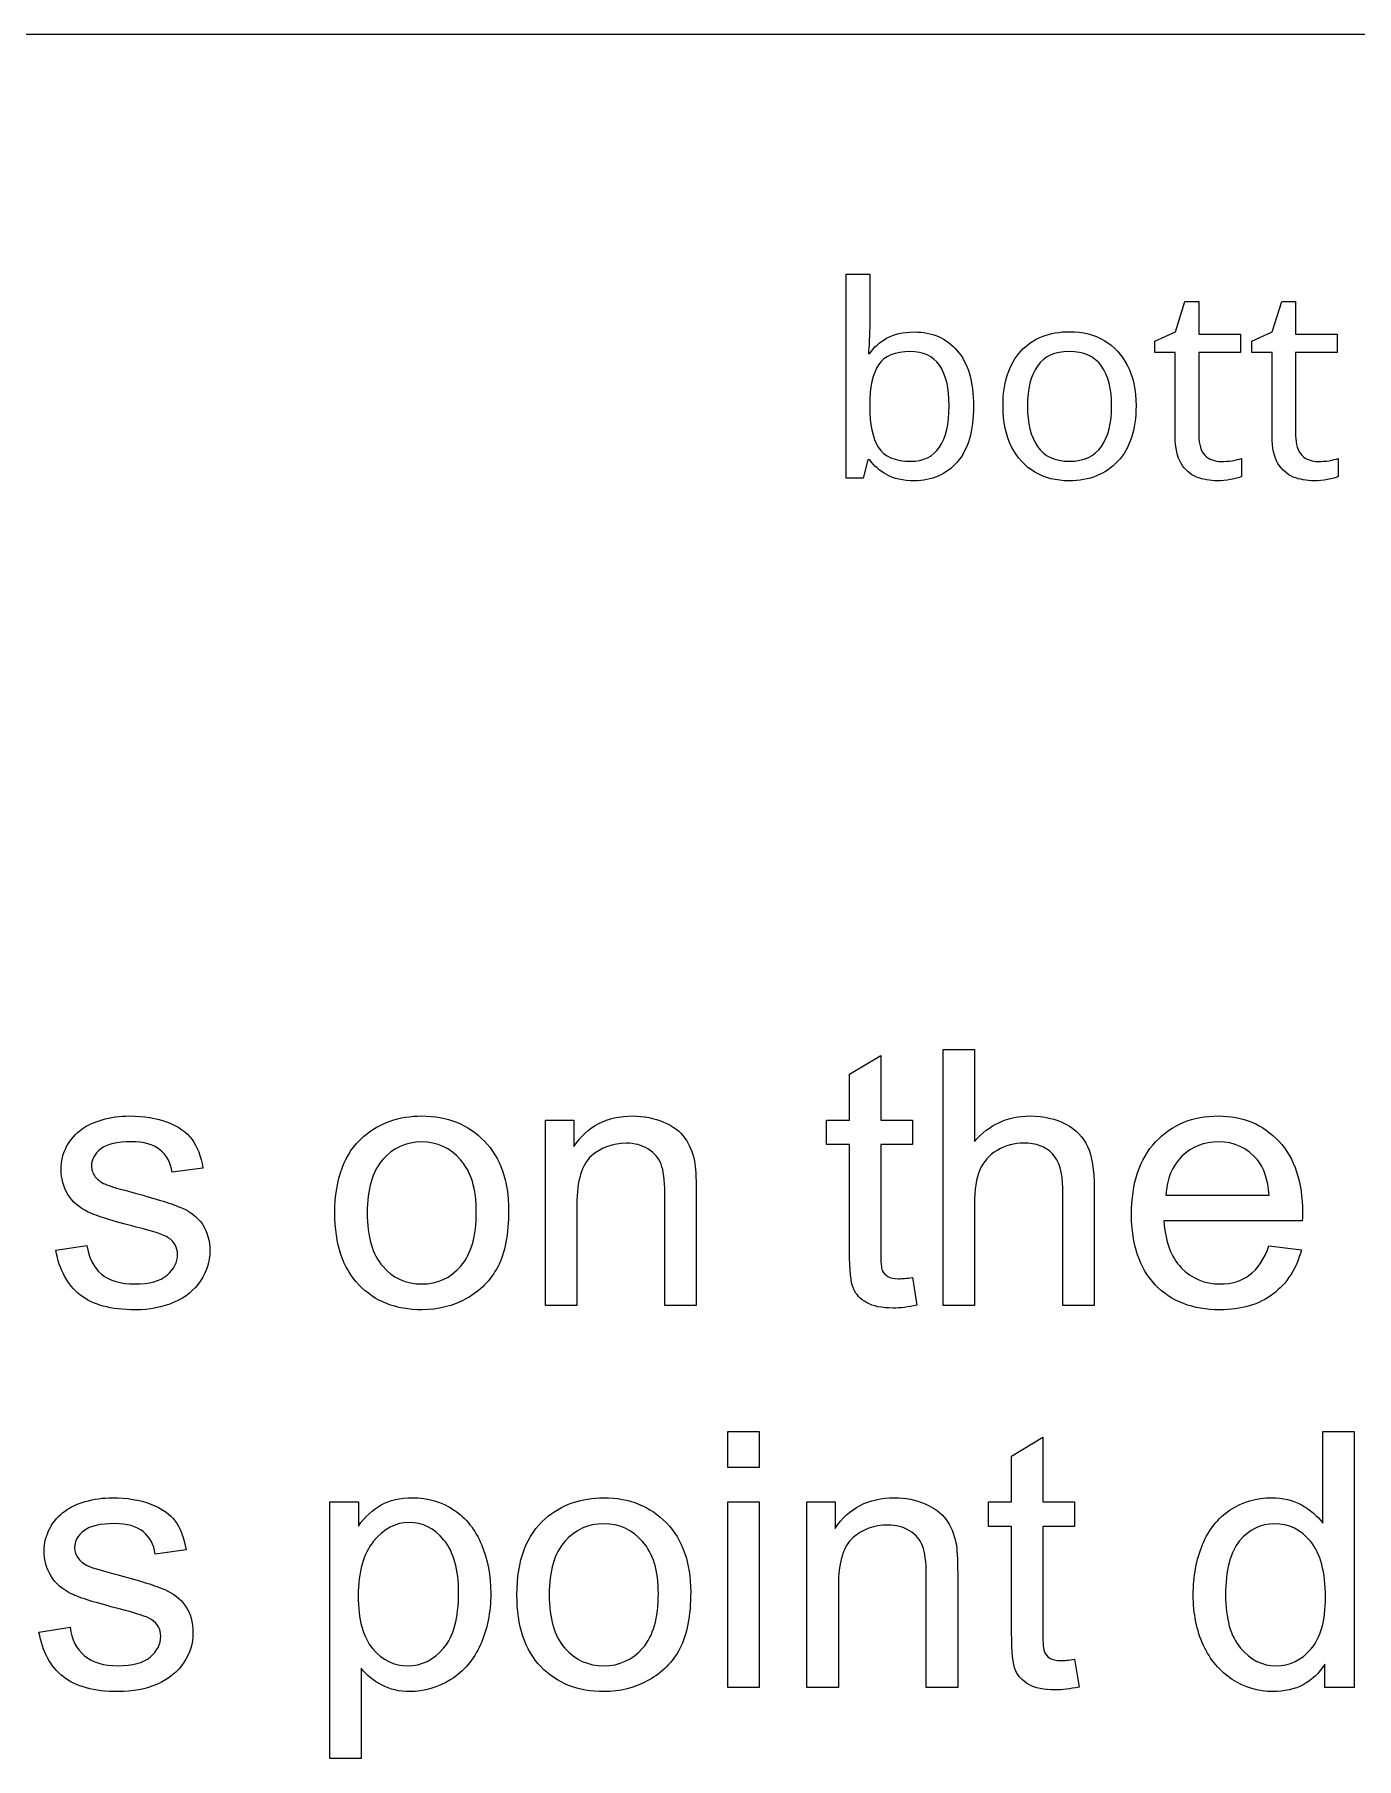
# Model space of a CAD drawing. Header units: millimetres. Extents: x 35 to 175, y 25 to 277.
# Drawn here: x 87.09 to 102.74, y 161.54 to 181.95 of the extents above; entities that cross this region are included whole.
import ezdxf

# ---------------------------------------------------------------- set-up
doc = ezdxf.new("R2010")
doc.units = ezdxf.units.MM
doc.layers.add('Ebene_1', color=7, linetype='CONTINUOUS')

msp = doc.modelspace()

# ---------------------------------------------------------------- linework, layer by layer
at = {"layer": 'Ebene_1', "color": 7}
for points in [[(159.751896, 181.947486), (50.252104, 181.947486)], [(96.98036, 176.91206), (96.95814, 176.91206), (96.90099, 176.69616), (96.70089, 176.69616), (96.70089, 179.10916), (96.98029, 179.10916), (96.98029, 178.52182)], [(100.59656, 177.19193), (100.59656, 178.18253), (100.35526, 178.18253), (100.35526, 178.31588), (100.59974, 178.427), (100.71086, 178.78895), (100.87596, 178.78895), (100.87596, 178.39843), (101.36809, 178.39843), (101.36809, 178.18253), (100.87596, 178.18253), (100.87596, 177.19828)], [(101.74274, 177.19193), (101.74274, 178.18253), (101.50144, 178.18253), (101.50144, 178.31588), (101.74591, 178.427), (101.85704, 178.78895), (102.02214, 178.78895), (102.02214, 178.39843), (102.51426, 178.39843), (102.51426, 178.18253), (102.02214, 178.18253), (102.02214, 177.19828)], [(96.96449, 178.17257), (96.98036, 178.17257)], [(96.98029, 177.55662), (96.98029, 177.54392)], [(101.38084, 176.92845), (101.38084, 176.71573)], [(102.52701, 176.92845), (102.52701, 176.71573)], [(101.14263, 176.8935), (101.14271, 176.89305)], [(102.28882, 176.8935), (102.28889, 176.89305)], [(96.740938, 167.544998), (96.740938, 168.807971), (96.468087, 168.807971), (96.468087, 169.097359), (96.740938, 169.097359), (96.740938, 169.640993), (97.110942, 169.864235), (97.110942, 169.097359), (97.485079, 169.097359), (97.485079, 168.807971), (97.110942, 168.807971), (97.110942, 167.524326)], [(97.848881, 166.902142), (97.848881, 169.93245), (98.220951, 169.93245), (98.220951, 168.845176)], [(93.142192, 166.902142), (93.142192, 169.097359), (93.477057, 169.097359), (93.477057, 168.785232)], [(89.086627, 168.530984), (88.722825, 168.481374)], [(94.926055, 168.25193), (94.926055, 166.902142), (94.553985, 166.902142), (94.553985, 168.237463)], [(99.636888, 168.293271), (99.636888, 166.902142), (99.264817, 166.902142), (99.264817, 168.293271)], [(100.48438, 168.210589), (101.710144, 168.210589)], [(93.514255, 168.101036), (93.514255, 166.902142), (93.142192, 166.902142)], [(98.220951, 168.103102), (98.220951, 166.902142), (97.848881, 166.902142)], [(102.10077, 167.904665), (100.46366, 167.904665)], [(87.346164, 167.557399), (87.714101, 167.615277)], [(101.706011, 167.609077), (102.090483, 167.561534)], [(97.485079, 167.234938), (97.538824, 166.906278)], [(98.660176, 163.025781), (98.660176, 164.288751), (98.387325, 164.288751), (98.387325, 164.578139), (98.660176, 164.578139), (98.660176, 165.121775), (99.03018, 165.345018), (99.03018, 164.578139), (99.404317, 164.578139), (99.404317, 164.288751), (99.03018, 164.288751), (99.03018, 163.005109)], [(102.343674, 164.325959), (102.343674, 165.41323), (102.713675, 165.41323), (102.713675, 162.382925), (102.368478, 162.382925)], [(90.588318, 161.541627), (90.588318, 164.578133), (90.927316, 164.578133), (90.927316, 164.292881)], [(96.237585, 162.382925), (96.237585, 164.578139), (96.57245, 164.578139), (96.57245, 164.266015)], [(88.88713, 164.011761), (88.523327, 163.962152)], [(98.021448, 163.732713), (98.021448, 162.382925), (97.649378, 162.382925), (97.649378, 163.718243)], [(96.609648, 163.581818), (96.609648, 162.382925), (96.237585, 162.382925)], [(87.146669, 163.038176), (87.514603, 163.096054)], [(99.404317, 162.715721), (99.458062, 162.387058)], [(102.368478, 162.382925), (102.368478, 162.65991)], [(90.960389, 162.610295), (90.960389, 161.541627), (90.588318, 161.541627)]]:
    msp.add_lwpolyline(points, dxfattribs=at)
for points in [[(97.459715, 178.1948)], [(98.847189, 177.55027)], [(100.13306, 177.55027)], [(100.48438, 168.210589)], [(90.649323, 167.99975)], [(91.031727, 167.99975)], [(87.346164, 167.557399)], [(101.705961, 167.609077)], [(97.485076, 167.234943)], [(95.299142, 164.985351), (95.299142, 165.41323), (95.671213, 165.41323), (95.671213, 164.985351)], [(95.299142, 162.382925), (95.299142, 164.578139), (95.671213, 164.578139), (95.671213, 162.382925)], [(90.925249, 163.468124)], [(92.804204, 163.480533)], [(93.186609, 163.480533)], [(101.192321, 163.478464)], [(87.146669, 163.038176)], [(99.404314, 162.715723)]]:
    msp.add_lwpolyline(points, close=True, dxfattribs=at)
for points in [[(96.98029, 178.52182), (96.98029, 178.449853), (96.97819, 178.38212), (96.97399, 178.31862)], [(96.98036, 178.17257), (97.029047, 178.244537), (97.095722, 178.304863), (97.180385, 178.35355)], [(97.180385, 178.35355), (97.265052, 178.402217), (97.37406, 178.42655), (97.50741, 178.42655)], [(97.50741, 178.42655), (97.719077, 178.42655), (97.88841, 178.352467), (98.01541, 178.2043)], [(98.770989, 178.20115), (98.912806, 178.35355), (99.105422, 178.42975), (99.348839, 178.42975)], [(99.348839, 178.42975), (99.503356, 178.42975), (99.638822, 178.394823), (99.755239, 178.32497)], [(96.97399, 178.31862), (96.971857, 178.25722), (96.96869, 178.208537), (96.96449, 178.17257)], [(97.459715, 178.1948), (97.279798, 178.1948), (97.154915, 178.14294), (97.085065, 178.03922)], [(97.92009, 177.55027), (97.92009, 177.979957), (97.766632, 178.1948), (97.459715, 178.1948)], [(98.01541, 178.2043), (98.144527, 178.058253), (98.209085, 177.83918), (98.209085, 177.54708)], [(98.558264, 177.55027), (98.558264, 177.83179), (98.629172, 178.04875), (98.770989, 178.20115)], [(99.342489, 178.1948), (99.168922, 178.1948), (99.042981, 178.13765), (98.964664, 178.02335)], [(99.723489, 178.02335), (99.643056, 178.13765), (99.516056, 178.1948), (99.342489, 178.1948)], [(99.755239, 178.32497), (99.873772, 178.257237), (99.965846, 178.157753), (100.03146, 178.02652)], [(97.085065, 178.03922), (97.015215, 177.935507), (96.98029, 177.77464), (96.98029, 177.55662)], [(98.964664, 178.02335), (98.886347, 177.90905), (98.847189, 177.751357), (98.847189, 177.55027)], [(99.844139, 177.55027), (99.844139, 177.751357), (99.803922, 177.90905), (99.723489, 178.02335)], [(100.03146, 178.02652), (100.099193, 177.897407), (100.13306, 177.738657), (100.13306, 177.55027)], [(96.98029, 177.54392), (96.98029, 177.334373), (97.014157, 177.173507), (97.08189, 177.06132)], [(97.80579, 177.0645), (97.88199, 177.17668), (97.92009, 177.338603), (97.92009, 177.55027)], [(98.209085, 177.54708), (98.209085, 177.25498), (98.144527, 177.034847), (98.01541, 176.88668)], [(98.659864, 177.06767), (98.592131, 177.201023), (98.558264, 177.36189), (98.558264, 177.55027)], [(98.847189, 177.55027), (98.847189, 177.34919), (98.886347, 177.189383), (98.964664, 177.07085)], [(99.723489, 177.07085), (99.803922, 177.189383), (99.844139, 177.34919), (99.844139, 177.55027)], [(100.13306, 177.55027), (100.13306, 177.268757), (100.061095, 177.05074), (99.917164, 176.89622)], [(100.66646, 176.87125), (100.61986, 176.94745), (100.59656, 177.054343), (100.59656, 177.19193)], [(100.87596, 177.19828), (100.87596, 177.09456), (100.900293, 177.0173), (100.94896, 176.9665)], [(101.81264, 176.87125), (101.76604, 176.94745), (101.74274, 177.054343), (101.74274, 177.19193)], [(102.02214, 177.19828), (102.02214, 177.09456), (102.046473, 177.0173), (102.09514, 176.9665)], [(97.08189, 177.06132), (97.15174, 176.951253), (97.279798, 176.89622), (97.466065, 176.89622)], [(97.466065, 176.89622), (97.618465, 176.89622), (97.731707, 176.952313), (97.80579, 177.0645)], [(98.936089, 176.76605), (98.819672, 176.835897), (98.727597, 176.936437), (98.659864, 177.06767)], [(98.964664, 177.07085), (99.045097, 176.95443), (99.172097, 176.89622), (99.345664, 176.89622)], [(99.345664, 176.89622), (99.517114, 176.89622), (99.643056, 176.95443), (99.723489, 177.07085)], [(100.94896, 176.9665), (100.99976, 176.917833), (101.064317, 176.8935), (101.14263, 176.8935)], [(101.27289, 176.90305), (101.317357, 176.911517), (101.35334, 176.919983), (101.38084, 176.92845)], [(102.09514, 176.9665), (102.14594, 176.917833), (102.2105, 176.8935), (102.28882, 176.8935)], [(102.41906, 176.90305), (102.463527, 176.911517), (102.49951, 176.919983), (102.52701, 176.92845)], [(97.180385, 176.73743), (97.095718, 176.786097), (97.029043, 176.844307), (96.98036, 176.91206)], [(97.50741, 176.66443), (97.37406, 176.66443), (97.265052, 176.688763), (97.180385, 176.73743)], [(98.01541, 176.88668), (97.886293, 176.738513), (97.71696, 176.66443), (97.50741, 176.66443)], [(99.339314, 176.66445), (99.189031, 176.66445), (99.054622, 176.698317), (98.936089, 176.76605)], [(99.917164, 176.89622), (99.775347, 176.741707), (99.582731, 176.66445), (99.339314, 176.66445)], [(100.84744, 176.70933), (100.773353, 176.741063), (100.713027, 176.795037), (100.66646, 176.87125)], [(101.14271, 176.89305), (101.185043, 176.89305), (101.228437, 176.896383), (101.27289, 176.90305)], [(101.38084, 176.71573), (101.351173, 176.70093), (101.30884, 176.689297), (101.25384, 176.68083)], [(101.99361, 176.70933), (101.91953, 176.741063), (101.859207, 176.795037), (101.81264, 176.87125)], [(102.28889, 176.89305), (102.331223, 176.89305), (102.374613, 176.896383), (102.41906, 176.90305)], [(102.52701, 176.71573), (102.49741, 176.70093), (102.455077, 176.689297), (102.40001, 176.68083)], [(101.09509, 176.66493), (101.00619, 176.66493), (100.92364, 176.67973), (100.84744, 176.70933)], [(101.25384, 176.68083), (101.19884, 176.67023), (101.145923, 176.66493), (101.09509, 176.66493)], [(102.24126, 176.66493), (102.15236, 176.66493), (102.06981, 176.67973), (101.99361, 176.70933)], [(102.40001, 176.68083), (102.34501, 176.67023), (102.292093, 176.66493), (102.24126, 176.66493)], [(87.474323, 168.785232), (87.519797, 168.869292), (87.58112, 168.938883), (87.65829, 168.994004)], [(87.65829, 168.994004), (87.716167, 169.036724), (87.794714, 169.072553), (87.893933, 169.101491)], [(87.893933, 169.101491), (87.994531, 169.131809), (88.102018, 169.146968), (88.216394, 169.146968)], [(88.216394, 169.146968), (88.38865, 169.146968), (88.539546, 169.122163), (88.66908, 169.072554)], [(88.66908, 169.072554), (88.799994, 169.022944), (88.896457, 168.95542), (88.958468, 168.869981)], [(90.98832, 168.903054), (91.177111, 169.065663), (91.407243, 169.146968), (91.678716, 169.146968)], [(91.678716, 169.146968), (91.980507, 169.146968), (92.227176, 169.047749), (92.418724, 168.849312)], [(93.477057, 168.785232), (93.638287, 169.026389), (93.871175, 169.146968), (94.175721, 169.146968)], [(94.175721, 169.146968), (94.308013, 169.146968), (94.42928, 169.122852), (94.539523, 169.07462)], [(94.539523, 169.07462), (94.651144, 169.027766), (94.734515, 168.965754), (94.789636, 168.888584)], [(98.220951, 168.845176), (98.394585, 169.046371), (98.613694, 169.146968), (98.878277, 169.146968)], [(98.878277, 169.146968), (99.040884, 169.146968), (99.182133, 169.114584), (99.302023, 169.049816)], [(99.302023, 169.049816), (99.421913, 168.986425), (99.507351, 168.89823), (99.558338, 168.785232)], [(100.364492, 168.841043), (100.55466, 169.044993), (100.801328, 169.146968), (101.104497, 169.146968)], [(101.104497, 169.146968), (101.398019, 169.146968), (101.637797, 169.047059), (101.823833, 168.847243)], [(87.408177, 168.514447), (87.408177, 168.612288), (87.430225, 168.70255), (87.474323, 168.785232)], [(88.243268, 168.841043), (88.072391, 168.841043), (87.950434, 168.812793), (87.877397, 168.756292)], [(88.57813, 168.745957), (88.499582, 168.809348), (88.387961, 168.841043), (88.243268, 168.841043)], [(88.958468, 168.869981), (89.02048, 168.785921), (89.063199, 168.672922), (89.086627, 168.530984)], [(90.649323, 167.99975), (90.649323, 168.406272), (90.762322, 168.707373), (90.98832, 168.903054)], [(91.678716, 168.838974), (91.49268, 168.838974), (91.33834, 168.769384), (91.215695, 168.630202)], [(92.137604, 168.628136), (92.014957, 168.768695), (91.861994, 168.838974), (91.678716, 168.838974)], [(92.418724, 168.849312), (92.61027, 168.652252), (92.706043, 168.3794), (92.706043, 168.030757)], [(94.097166, 168.824507), (93.938691, 168.824507), (93.801576, 168.774208), (93.685821, 168.67361)], [(94.355548, 168.756292), (94.282512, 168.801769), (94.196385, 168.824507), (94.097166, 168.824507)], [(94.789636, 168.888584), (94.844758, 168.811414), (94.883343, 168.719774), (94.905391, 168.613666)], [(98.801796, 168.826573), (98.691553, 168.826573), (98.587511, 168.797634), (98.48967, 168.739756)], [(99.14286, 168.698415), (99.062933, 168.783854), (98.949245, 168.826573), (98.801796, 168.826573)], [(99.558338, 168.785232), (99.610704, 168.672232), (99.636888, 168.508245), (99.636888, 168.293271)], [(100.079236, 167.981148), (100.079236, 168.350462), (100.174322, 168.637094), (100.364492, 168.841043)], [(101.108632, 168.841043), (100.937756, 168.841043), (100.79375, 168.783855), (100.676615, 168.669477)], [(101.569584, 168.626069), (101.451074, 168.769385), (101.297423, 168.841043), (101.108632, 168.841043)], [(101.823833, 168.847243), (102.009868, 168.647428), (102.102886, 168.366308), (102.102886, 168.003883)], [(87.877397, 168.756292), (87.804361, 168.699793), (87.767843, 168.633647), (87.767843, 168.557855)], [(87.767843, 168.557855), (87.767843, 168.509625), (87.783002, 168.466217), (87.81332, 168.427632)], [(88.722825, 168.481374), (88.706298, 168.594374), (88.658066, 168.682569), (88.57813, 168.745957)], [(91.215695, 168.630202), (91.09305, 168.491021), (91.031727, 168.28087), (91.031727, 167.99975)], [(92.323638, 168.012151), (92.323638, 168.283626), (92.261626, 168.488954), (92.137604, 168.628136)], [(93.685821, 168.67361), (93.571443, 168.573013), (93.514255, 168.382155), (93.514255, 168.101036)], [(94.510578, 168.57646), (94.481637, 168.652251), (94.429961, 168.712195), (94.355548, 168.756292)], [(94.553985, 168.237463), (94.553985, 168.389046), (94.539516, 168.502045), (94.510578, 168.57646)], [(94.905391, 168.613666), (94.919167, 168.544765), (94.926055, 168.424186), (94.926055, 168.25193)], [(98.48967, 168.739756), (98.393207, 168.683257), (98.324305, 168.606086), (98.282964, 168.508245)], [(99.264817, 168.293271), (99.264817, 168.479307), (99.224165, 168.614355), (99.14286, 168.698415)], [(100.676615, 168.669477), (100.56086, 168.555099), (100.496782, 168.402137), (100.48438, 168.210589)], [(101.710144, 168.210589), (101.693616, 168.395247), (101.646763, 168.53374), (101.569584, 168.626069)], [(87.48879, 168.218857), (87.435048, 168.308431), (87.408177, 168.406961), (87.408177, 168.514447)], [(87.81332, 168.427632), (87.843636, 168.387668), (87.891178, 168.354595), (87.955946, 168.328413)], [(98.282964, 168.508245), (98.241622, 168.410406), (98.220951, 168.275358), (98.220951, 168.103102)], [(87.728569, 168.010085), (87.623838, 168.061072), (87.543912, 168.130663), (87.48879, 168.218857)], [(87.955946, 168.328413), (87.993154, 168.314637), (88.102708, 168.282942), (88.284609, 168.233327)], [(88.284609, 168.233327), (88.547813, 168.163047), (88.731092, 168.105169), (88.834445, 168.059694)], [(88.29701, 167.83232), (88.024159, 167.901221), (87.834679, 167.960476), (87.728569, 168.010085)], [(88.834445, 168.059694), (88.939176, 168.015597), (89.021169, 167.95083), (89.080425, 167.865392)], [(90.932509, 167.148123), (90.743718, 167.345183), (90.649323, 167.629059), (90.649323, 167.99975)], [(91.031727, 167.99975), (91.031727, 167.718631), (91.09305, 167.50779), (91.215695, 167.36723)], [(92.13967, 167.369299), (92.262315, 167.509858), (92.323638, 167.724142), (92.323638, 168.012151)], [(92.706043, 168.030757), (92.706043, 167.748258), (92.663324, 167.525704), (92.577886, 167.363097)], [(100.360356, 167.148123), (100.172943, 167.34656), (100.079236, 167.624235), (100.079236, 167.981148)], [(102.102886, 168.003883), (102.102886, 167.981835), (102.102181, 167.948762), (102.10077, 167.904665)], [(88.677349, 167.706227), (88.626362, 167.7393), (88.499582, 167.781331), (88.29701, 167.83232)], [(89.080425, 167.865392), (89.139681, 167.779953), (89.16931, 167.673844), (89.16931, 167.547064)], [(100.46366, 167.904665), (100.477436, 167.663509), (100.545648, 167.478852), (100.668297, 167.350693)], [(87.631419, 167.030301), (87.482591, 167.148812), (87.387506, 167.324511), (87.346164, 167.557399)], [(87.714101, 167.615277), (87.73477, 167.467828), (87.791958, 167.354829), (87.885665, 167.276279)], [(88.786902, 167.50779), (88.786902, 167.591851), (88.750384, 167.657997), (88.677349, 167.706227)], [(89.16931, 167.547064), (89.16931, 167.423042), (89.132791, 167.305909), (89.059753, 167.195666)], [(96.786415, 167.104715), (96.756097, 167.174994), (96.740938, 167.321755), (96.740938, 167.544998)], [(101.476517, 167.265944), (101.57298, 167.337602), (101.649462, 167.45198), (101.705961, 167.609077)], [(102.090483, 167.561534), (102.029849, 167.336914), (101.917539, 167.162592), (101.753554, 167.03857)], [(88.662879, 167.261812), (88.745561, 167.33209), (88.786902, 167.414083), (88.786902, 167.50779)], [(91.215695, 167.36723), (91.33834, 167.228048), (91.49268, 167.158458), (91.678716, 167.158458)], [(91.678716, 167.158458), (91.863374, 167.158458), (92.017025, 167.228738), (92.13967, 167.369299)], [(92.577886, 167.363097), (92.493826, 167.201867), (92.370492, 167.076465), (92.207882, 166.986891)], [(97.110942, 167.524326), (97.110942, 167.418217), (97.117142, 167.350005), (97.129542, 167.319689)], [(100.668297, 167.350693), (100.790944, 167.222536), (100.943906, 167.158458), (101.127185, 167.158458)], [(87.885665, 167.276279), (87.980751, 167.197731), (88.113043, 167.158458), (88.28254, 167.158458)], [(88.28254, 167.158458), (88.453417, 167.158458), (88.580196, 167.192909), (88.662879, 167.261812)], [(89.059753, 167.195666), (88.988096, 167.0868), (88.884054, 167.002051), (88.74763, 166.941417)], [(91.678716, 166.852533), (91.371413, 166.852533), (91.122677, 166.951063), (90.932509, 167.148123)], [(97.129542, 167.319689), (97.143318, 167.289372), (97.164678, 167.265256), (97.193622, 167.247342)], [(97.193622, 167.247342), (97.22394, 167.229428), (97.266659, 167.220471), (97.321781, 167.220471)], [(97.321781, 167.220471), (97.363121, 167.220471), (97.417553, 167.225295), (97.485076, 167.234943)], [(101.125169, 166.852533), (100.804085, 166.852533), (100.549147, 166.951063), (100.360356, 167.148123)], [(101.127185, 167.158458), (101.263611, 167.158458), (101.380055, 167.194287), (101.476517, 167.265944)], [(88.284609, 166.852533), (87.999355, 166.852533), (87.781625, 166.911789), (87.631419, 167.030301)], [(88.74763, 166.941417), (88.611204, 166.882161), (88.456863, 166.852533), (88.284609, 166.852533)], [(92.207882, 166.986891), (92.046652, 166.897319), (91.870263, 166.852533), (91.678716, 166.852533)], [(96.943511, 166.937282), (96.869096, 166.980001), (96.816731, 167.035813), (96.786415, 167.104715)], [(97.257704, 166.873205), (97.122655, 166.873205), (97.017924, 166.894564), (96.943511, 166.937282)], [(101.753554, 167.03857), (101.589567, 166.914545), (101.380105, 166.852533), (101.125169, 166.852533)], [(97.538824, 166.906278), (97.434093, 166.884229), (97.340386, 166.873205), (97.257704, 166.873205)], [(87.274825, 164.26601), (87.3203, 164.35007), (87.381622, 164.41966), (87.458792, 164.474782)], [(87.458792, 164.474782), (87.516671, 164.517501), (87.595219, 164.55333), (87.694438, 164.582269)], [(87.694438, 164.582269), (87.795034, 164.612585), (87.902521, 164.627743), (88.016899, 164.627743)], [(88.016899, 164.627743), (88.189153, 164.627743), (88.340049, 164.602938), (88.469585, 164.553329)], [(88.469585, 164.553329), (88.600498, 164.503719), (88.69696, 164.436196), (88.758973, 164.350758)], [(90.927316, 164.292881), (91.007241, 164.404501), (91.097503, 164.487873), (91.198101, 164.542994)], [(91.198101, 164.542994), (91.298697, 164.599493), (91.420653, 164.627743), (91.563969, 164.627743)], [(91.563969, 164.627743), (91.751383, 164.627743), (91.916747, 164.579512), (92.060063, 164.48305)], [(92.060063, 164.48305), (92.203379, 164.386587), (92.311555, 164.25016), (92.38459, 164.073771)], [(93.143201, 164.383837), (93.331992, 164.546444), (93.562124, 164.627748), (93.833597, 164.627748)], [(93.833597, 164.627748), (94.135388, 164.627748), (94.382057, 164.528529), (94.573605, 164.330092)], [(96.57245, 164.266015), (96.73368, 164.50717), (96.966568, 164.627748), (97.271114, 164.627748)], [(97.271114, 164.627748), (97.403405, 164.627748), (97.524673, 164.603633), (97.634916, 164.555403)], [(97.634916, 164.555403), (97.746537, 164.508549), (97.829908, 164.446537), (97.885029, 164.369367)], [(100.919469, 164.073777), (100.992507, 164.252923), (101.102061, 164.390038), (101.248132, 164.485122)], [(101.248132, 164.485122), (101.394205, 164.580206), (101.557502, 164.627748), (101.738024, 164.627748)], [(101.738024, 164.627748), (101.870316, 164.627748), (101.988138, 164.599498), (102.091491, 164.542999)], [(102.091491, 164.542999), (102.194845, 164.487878), (102.278905, 164.415531), (102.343674, 164.325959)], [(88.04377, 164.321818), (87.872893, 164.321818), (87.750937, 164.293569), (87.677902, 164.23707)], [(88.378635, 164.226735), (88.300085, 164.290124), (88.188464, 164.321818), (88.04377, 164.321818)], [(88.758973, 164.350758), (88.820985, 164.266699), (88.863703, 164.153699), (88.88713, 164.011761)], [(91.52883, 164.336288), (91.370355, 164.336288), (91.229795, 164.261874), (91.10715, 164.113046)], [(91.940172, 164.127516), (91.825797, 164.266698), (91.688682, 164.336288), (91.52883, 164.336288)], [(92.804204, 163.480533), (92.804204, 163.887053), (92.917203, 164.188154), (93.143201, 164.383837)], [(93.833597, 164.319757), (93.647563, 164.319757), (93.493223, 164.250166), (93.370576, 164.110985)], [(94.292485, 164.108919), (94.16984, 164.249478), (94.016877, 164.319757), (93.833597, 164.319757)], [(94.573605, 164.330092), (94.765152, 164.133034), (94.860926, 163.860182), (94.860926, 163.511537)], [(97.192559, 164.305287), (97.034084, 164.305287), (96.896969, 164.254989), (96.781214, 164.154393)], [(97.45094, 164.237075), (97.377905, 164.28255), (97.291778, 164.305287), (97.192559, 164.305287)], [(97.885029, 164.369367), (97.940151, 164.292196), (97.978736, 164.200557), (98.000784, 164.094449)], [(101.773166, 164.319757), (101.607801, 164.319757), (101.469308, 164.252234), (101.357685, 164.117187)], [(102.201045, 164.108919), (102.085289, 164.249478), (101.942663, 164.319757), (101.773166, 164.319757)], [(87.208679, 163.995225), (87.208679, 164.093066), (87.230728, 164.183327), (87.274825, 164.26601)], [(87.677902, 164.23707), (87.604866, 164.18057), (87.568348, 164.114425), (87.568348, 164.038632)], [(88.523327, 163.962152), (88.5068, 164.07515), (88.458569, 164.163344), (88.378635, 164.226735)], [(91.10715, 164.113046), (90.985883, 163.965596), (90.925249, 163.750622), (90.925249, 163.468124)], [(92.113805, 163.499131), (92.113805, 163.778873), (92.055928, 163.988335), (91.940172, 164.127516)], [(92.38459, 164.073771), (92.457626, 163.898762), (92.494144, 163.706526), (92.494144, 163.497064)], [(93.370576, 164.110985), (93.247931, 163.971804), (93.186609, 163.761653), (93.186609, 163.480533)], [(94.478519, 163.492934), (94.478519, 163.764407), (94.416507, 163.969735), (94.292485, 164.108919)], [(96.781214, 164.154393), (96.666836, 164.053796), (96.609648, 163.862938), (96.609648, 163.581818)], [(97.60597, 164.05724), (97.57703, 164.133033), (97.525354, 164.192978), (97.45094, 164.237075)], [(98.000784, 164.094449), (98.01456, 164.025546), (98.021448, 163.904967), (98.021448, 163.732713)], [(100.809916, 163.478464), (100.809916, 163.697573), (100.846434, 163.89601), (100.919469, 164.073777)], [(101.357685, 164.117187), (101.247442, 163.982138), (101.192321, 163.769231), (101.192321, 163.478464)], [(102.374678, 163.44746), (102.374678, 163.747872), (102.3168, 163.968358), (102.201045, 164.108919)], [(87.289295, 163.699635), (87.235551, 163.789207), (87.208679, 163.887737), (87.208679, 163.995225)], [(87.568348, 164.038632), (87.568348, 163.9904), (87.583506, 163.946992), (87.613822, 163.908407)], [(87.613822, 163.908407), (87.64414, 163.868444), (87.691682, 163.835371), (87.756449, 163.809188)], [(97.649378, 163.718243), (97.649378, 163.869828), (97.634909, 163.982827), (97.60597, 164.05724)], [(87.529074, 163.490863), (87.424343, 163.54185), (87.344416, 163.61144), (87.289295, 163.699635)], [(87.756449, 163.809188), (87.793656, 163.795412), (87.90321, 163.763718), (88.085111, 163.714105)], [(88.085111, 163.714105), (88.348317, 163.643824), (88.531597, 163.585947), (88.63495, 163.540472)], [(88.097515, 163.313094), (87.824663, 163.381997), (87.635182, 163.441253), (87.529074, 163.490863)], [(88.63495, 163.540472), (88.739681, 163.496375), (88.821673, 163.431607), (88.880928, 163.346167)], [(90.925249, 163.468124), (90.925249, 163.185627), (90.982437, 162.976854), (91.096813, 162.841805)], [(91.93604, 162.848007), (92.05455, 162.988568), (92.113805, 163.205609), (92.113805, 163.499131)], [(92.494144, 163.497064), (92.494144, 163.272444), (92.453492, 163.069872), (92.372189, 162.889348)], [(93.08739, 162.628906), (92.898599, 162.825964), (92.804204, 163.10984), (92.804204, 163.480533)], [(93.186609, 163.480533), (93.186609, 163.199413), (93.247931, 162.988573), (93.370576, 162.848012)], [(94.294551, 162.850079), (94.417196, 162.99064), (94.478519, 163.204925), (94.478519, 163.492934)], [(94.860926, 163.511537), (94.860926, 163.22904), (94.818207, 163.006487), (94.732767, 162.84388)], [(100.929806, 162.881085), (100.849879, 163.054719), (100.809916, 163.253845), (100.809916, 163.478464)], [(101.192321, 163.478464), (101.192321, 163.197344), (101.251577, 162.987194), (101.370089, 162.848012)], [(88.477854, 163.187005), (88.426865, 163.220077), (88.300085, 163.262107), (88.097515, 163.313094)], [(88.880928, 163.346167), (88.940184, 163.26073), (88.969812, 163.154621), (88.969812, 163.027842)], [(102.203114, 162.837678), (102.31749, 162.971347), (102.374678, 163.174608), (102.374678, 163.44746)], [(87.514603, 163.096054), (87.535275, 162.948603), (87.592463, 162.835604), (87.68617, 162.757057)], [(88.587407, 162.988567), (88.587407, 163.072627), (88.550889, 163.138773), (88.477854, 163.187005)], [(87.431921, 162.511076), (87.283093, 162.629588), (87.188009, 162.805288), (87.146669, 163.038176)], [(88.463383, 162.742587), (88.546066, 162.812867), (88.587407, 162.89486), (88.587407, 162.988567)], [(88.969812, 163.027842), (88.969812, 162.903817), (88.933294, 162.786684), (88.860258, 162.676441)], [(91.096813, 162.841805), (91.211191, 162.706758), (91.349684, 162.639235), (91.512294, 162.639235)], [(91.512294, 162.639235), (91.677658, 162.639235), (91.818907, 162.708826), (91.93604, 162.848007)], [(92.372189, 162.889348), (92.292262, 162.710204), (92.175129, 162.5724), (92.020788, 162.475937)], [(93.370576, 162.848012), (93.493223, 162.708831), (93.647563, 162.63924), (93.833597, 162.63924)], [(93.833597, 162.63924), (94.018255, 162.63924), (94.171906, 162.70952), (94.294551, 162.850079)], [(94.732767, 162.84388), (94.648708, 162.682648), (94.525373, 162.557246), (94.362764, 162.467674)], [(98.705653, 162.585495), (98.675335, 162.655776), (98.660176, 162.802538), (98.660176, 163.025781)], [(99.03018, 163.005109), (99.03018, 162.899), (99.03638, 162.830787), (99.04878, 162.800469)], [(101.27087, 162.478009), (101.124797, 162.574472), (101.011109, 162.708831), (100.929806, 162.881085)], [(101.370089, 162.848012), (101.488599, 162.708831), (101.628471, 162.63924), (101.789702, 162.63924)], [(87.68617, 162.757057), (87.781254, 162.678509), (87.913546, 162.639235), (88.083045, 162.639235)], [(88.083045, 162.639235), (88.253922, 162.639235), (88.380701, 162.673686), (88.463383, 162.742587)], [(88.860258, 162.676441), (88.7886, 162.567577), (88.684558, 162.482828), (88.548132, 162.422195)], [(99.04878, 162.800469), (99.062556, 162.770153), (99.083916, 162.746038), (99.11286, 162.728124)], [(99.11286, 162.728124), (99.143176, 162.710209), (99.185895, 162.701251), (99.241016, 162.701251)], [(99.241016, 162.701251), (99.282358, 162.701251), (99.336791, 162.706075), (99.404314, 162.715723)], [(102.368478, 162.65991), (102.229295, 162.44218), (102.024656, 162.333316), (101.75456, 162.333316)], [(101.789702, 162.63924), (101.95231, 162.63924), (102.090114, 162.705386), (102.203114, 162.837678)], [(88.085111, 162.333311), (87.799857, 162.333311), (87.582127, 162.392566), (87.431921, 162.511076)], [(91.202234, 162.411857), (91.104393, 162.464224), (91.023777, 162.53037), (90.960389, 162.610295)], [(92.020788, 162.475937), (91.867826, 162.380853), (91.706596, 162.333311), (91.537098, 162.333311)], [(93.833597, 162.333316), (93.526296, 162.333316), (93.27756, 162.431846), (93.08739, 162.628906)], [(94.362764, 162.467674), (94.201534, 162.378102), (94.025145, 162.333316), (93.833597, 162.333316)], [(98.862749, 162.418065), (98.788334, 162.460784), (98.735969, 162.516594), (98.705653, 162.585495)], [(101.75456, 162.333316), (101.579551, 162.333316), (101.418321, 162.381547), (101.27087, 162.478009)], [(88.548132, 162.422195), (88.411706, 162.362939), (88.257366, 162.333311), (88.085111, 162.333311)], [(91.537098, 162.333311), (91.413074, 162.333311), (91.301452, 162.359493), (91.202234, 162.411857)], [(99.176942, 162.353985), (99.041893, 162.353985), (98.937162, 162.375345), (98.862749, 162.418065)], [(99.458062, 162.387058), (99.353331, 162.365009), (99.259624, 162.353985), (99.176942, 162.353985)]]:
    msp.add_open_spline(points, degree=3, dxfattribs=at)

doc.saveas('drawing.dxf')
